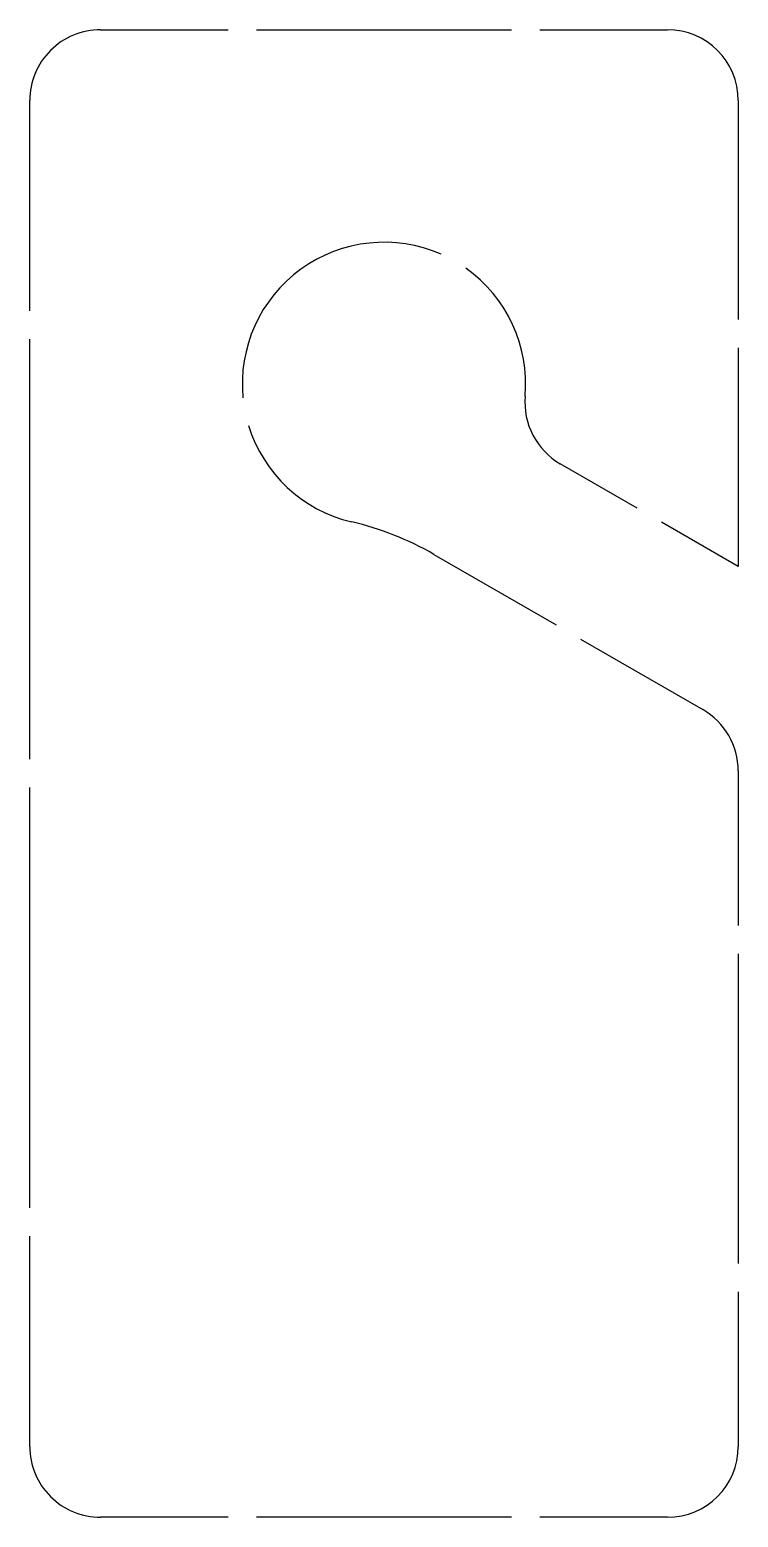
# Model space of a CAD drawing. Extents: x 35 to 135, y 60 to 270.
import ezdxf

# ---------------------------------------------------------------- set-up
doc = ezdxf.new("R2010")
doc.units = 0
doc.layers.add('2', color=1, linetype='CONTINUOUS')

msp = doc.modelspace()

# ---------------------------------------------------------------- linework, layer by layer
at = {"layer": '2', "color": 1}
for p, q in [((45.297728, 270.44889), (63.297776, 270.44889)), ((67.297776, 270.44889), (103.297872, 270.44889)), ((107.297872, 270.44889), (125.297921, 270.44889)), ((35.297924, 230.782101), (35.297924, 260.448698)), ((135.298006, 260.448698), (135.298006, 229.56226)), ((35.297924, 167.448906), (35.297924, 226.782101)), ((135.298006, 225.56226), (135.298006, 194.675821)), ((121.008872, 202.925573), (110.183848, 209.17534)), ((135.298006, 194.675821), (124.472982, 200.925588)), ((92.333807, 196.387141), (109.583753, 186.427922)), ((113.047858, 184.427929), (130.297805, 174.46871)), ((135.298006, 165.808298), (135.298006, 143.968502)), ((35.297924, 104.115711), (35.297924, 163.448906)), ((135.298006, 139.968502), (135.298006, 96.288909)), ((35.297924, 70.449113), (35.297924, 100.115711)), ((135.298006, 92.288909), (135.298006, 70.449113)), ((63.297776, 60.448922), (45.297728, 60.448922)), ((103.297872, 60.448922), (67.297776, 60.448922)), ((125.297921, 60.448922), (107.297872, 60.448922))]:
    msp.add_line(p, q, dxfattribs=at)
for centre, radius, start, end in [((45.297837, 260.448977), 9.999913, 90.000625, 180.001598), ((125.297853, 260.448736), 10.000154, 359.999782, 89.999612), ((85.297855, 220.44899), 20, 66.186762, 185.636995), ((85.297855, 220.44899), 20, 355.00249, 54.727606), ((115.18381, 217.835616), 10, 175.00249, 240.000252), ((85.297855, 220.44899), 20, 197.096151, 256.821268), ((71.018875, 159.468439), 42.63, 60.000106, 76.821268), ((125.2982, 165.808452), 9.999807, 359.999121, 60.001974), ((45.297837, 70.448834), 9.999913, 179.998402, 269.999375), ((125.297853, 70.449075), 10.000154, 270.000388, 0.000218)]:
    msp.add_arc(centre, radius, start, end, dxfattribs=at)

doc.saveas('drawing.dxf')
